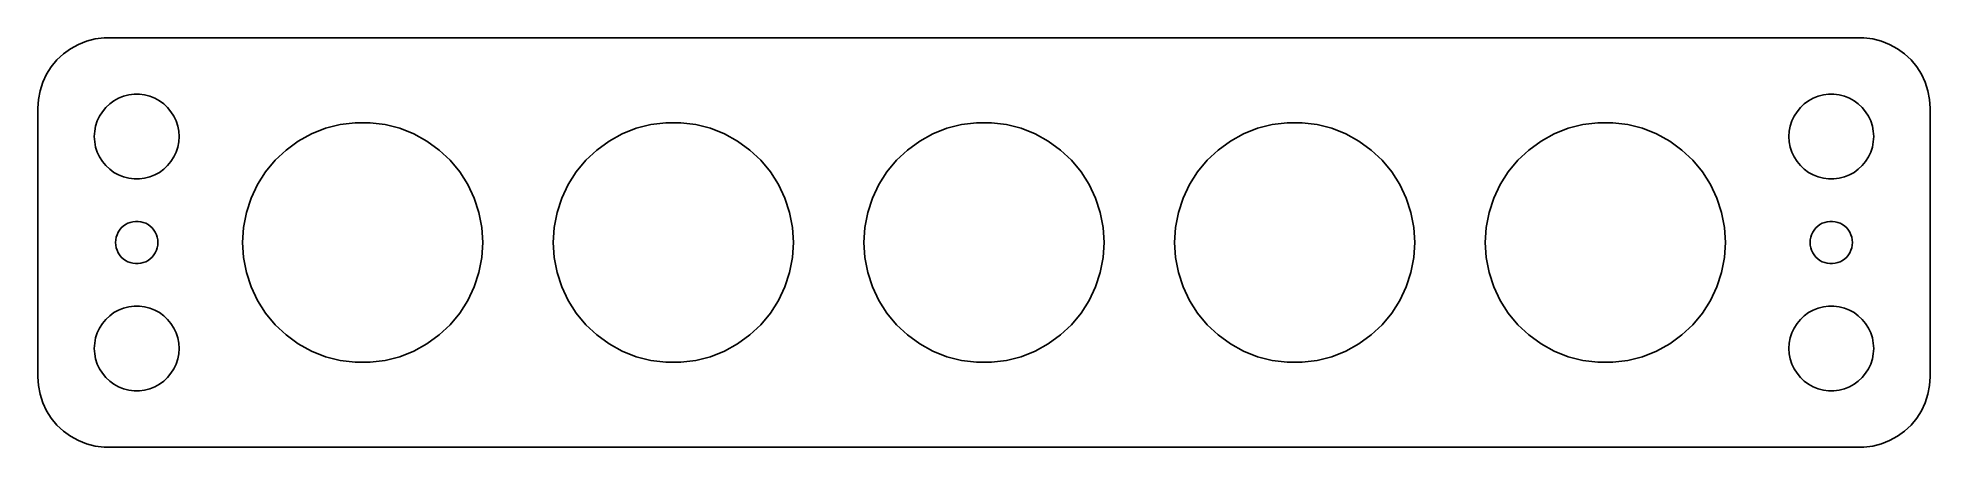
# Model space of a CAD drawing. Header units: metres. Extents: x -67 to 67, y 25 to 53.
import ezdxf

# ---------------------------------------------------------------- set-up
doc = ezdxf.new("R2010")
doc.units = ezdxf.units.M

msp = doc.modelspace()

# ---------------------------------------------------------------- linework, layer by layer
for p, q in [((-65.1871, 52.3526), (-65.6448, 51.9227)), ((-64.6791, 52.7216), (-65.1871, 52.3526)), ((-64.1289, 53.0241), (-64.6791, 52.7216)), ((-63.5451, 53.2553), (-64.1289, 53.0241)), ((-62.9369, 53.4114), (-63.5451, 53.2553)), ((-62.3139, 53.4901), (-62.9369, 53.4114)), ((62.3139, 53.4901), (-62.3139, 53.4901)), ((62.9369, 53.4114), (62.3139, 53.4901)), ((63.5451, 53.2553), (62.9369, 53.4114)), ((64.1289, 53.0241), (63.5451, 53.2553)), ((64.6791, 52.7216), (64.1289, 53.0241)), ((65.1871, 52.3526), (64.6791, 52.7216)), ((65.6448, 51.9227), (65.1871, 52.3526)), ((-66.0451, 51.4389), (-66.3815, 50.9088)), ((-65.6448, 51.9227), (-66.0451, 51.4389)), ((66.0451, 51.4389), (65.6448, 51.9227)), ((66.3815, 50.9088), (66.0451, 51.4389)), ((-66.8429, 49.7434), (-66.9606, 49.1267)), ((-66.6489, 50.3406), (-66.8429, 49.7434)), ((-66.3815, 50.9088), (-66.6489, 50.3406)), ((66.6489, 50.3406), (66.3815, 50.9088)), ((66.8429, 49.7434), (66.6489, 50.3406)), ((66.9606, 49.1267), (66.8429, 49.7434)), ((-66.9606, 49.1267), (-67, 48.5)), ((-67, 48.5), (-67, 29.5)), ((-62.6289, 47.9453), (-62.427, 48.2634)), ((-62.427, 48.2634), (-62.1869, 48.5536)), ((-62.1869, 48.5536), (-61.9123, 48.8115)), ((-61.9123, 48.8115), (-61.6075, 49.033)), ((-61.6075, 49.033), (-61.2773, 49.2145)), ((-61.2773, 49.2145), (-60.927, 49.3532)), ((-60.927, 49.3532), (-60.5621, 49.4469)), ((-60.5621, 49.4469), (-60.1884, 49.4941)), ((-60.1884, 49.4941), (-59.8116, 49.4941)), ((-59.8116, 49.4941), (-59.4379, 49.4469)), ((-59.4379, 49.4469), (-59.0729, 49.3532)), ((-59.0729, 49.3532), (-58.7227, 49.2145)), ((-58.7227, 49.2145), (-58.3925, 49.033)), ((-58.3925, 49.033), (-58.0877, 48.8115)), ((-58.0877, 48.8115), (-57.8131, 48.5536)), ((-57.8131, 48.5536), (-57.5729, 48.2634)), ((-57.5729, 48.2634), (-57.3711, 47.9453)), ((57.3711, 47.9453), (57.5729, 48.2634)), ((57.5729, 48.2634), (57.8131, 48.5536)), ((57.8131, 48.5536), (58.0877, 48.8115)), ((58.0877, 48.8115), (58.3925, 49.033)), ((58.3925, 49.033), (58.7227, 49.2145)), ((58.7227, 49.2145), (59.0729, 49.3532)), ((59.0729, 49.3532), (59.4379, 49.4469)), ((59.4379, 49.4469), (59.8116, 49.4941)), ((59.8116, 49.4941), (60.1884, 49.4941)), ((60.1884, 49.4941), (60.5621, 49.4469)), ((60.5621, 49.4469), (60.927, 49.3532)), ((60.927, 49.3532), (61.2773, 49.2145)), ((61.2773, 49.2145), (61.6075, 49.033)), ((61.6075, 49.033), (61.9123, 48.8115)), ((61.9123, 48.8115), (62.1869, 48.5536)), ((62.1869, 48.5536), (62.427, 48.2634)), ((62.427, 48.2634), (62.6289, 47.9453)), ((67, 48.5), (66.9606, 49.1267)), ((67, 29.5), (67, 48.5)), ((-62.9763, 46.876), (-62.9057, 47.2461)), ((-62.9057, 47.2461), (-62.7893, 47.6044)), ((-62.7893, 47.6044), (-62.6289, 47.9453)), ((-57.3711, 47.9453), (-57.2107, 47.6044)), ((-57.2107, 47.6044), (-57.0942, 47.2461)), ((-57.0942, 47.2461), (-57.0237, 46.876)), ((-47.6191, 46.691), (-46.6266, 47.084)), ((-46.6266, 47.084), (-45.5927, 47.3494)), ((-45.5927, 47.3494), (-44.5337, 47.4832)), ((-44.5337, 47.4832), (-43.4663, 47.4832)), ((-43.4663, 47.4832), (-42.4073, 47.3494)), ((-42.4073, 47.3494), (-41.3734, 47.084)), ((-41.3734, 47.084), (-40.3809, 46.691)), ((-25.6191, 46.691), (-24.6266, 47.084)), ((-24.6266, 47.084), (-23.5927, 47.3494)), ((-23.5927, 47.3494), (-22.5337, 47.4832)), ((-22.5337, 47.4832), (-21.4663, 47.4832)), ((-21.4663, 47.4832), (-20.4073, 47.3494)), ((-20.4073, 47.3494), (-19.3734, 47.084)), ((-19.3734, 47.084), (-18.3809, 46.691)), ((-3.61911, 46.691), (-2.62663, 47.084)), ((-2.62663, 47.084), (-1.59273, 47.3494)), ((-1.59273, 47.3494), (-0.53371, 47.4832)), ((-0.53371, 47.4832), (0.53371, 47.4832)), ((0.53371, 47.4832), (1.59273, 47.3494)), ((1.59273, 47.3494), (2.62663, 47.084)), ((2.62663, 47.084), (3.61911, 46.691)), ((18.3809, 46.691), (19.3734, 47.084)), ((19.3734, 47.084), (20.4073, 47.3494)), ((20.4073, 47.3494), (21.4663, 47.4832)), ((21.4663, 47.4832), (22.5337, 47.4832)), ((22.5337, 47.4832), (23.5927, 47.3494)), ((23.5927, 47.3494), (24.6266, 47.084)), ((24.6266, 47.084), (25.6191, 46.691)), ((40.3809, 46.691), (41.3734, 47.084)), ((41.3734, 47.084), (42.4073, 47.3494)), ((42.4073, 47.3494), (43.4663, 47.4832)), ((43.4663, 47.4832), (44.5337, 47.4832)), ((44.5337, 47.4832), (45.5927, 47.3494)), ((45.5927, 47.3494), (46.6266, 47.084)), ((46.6266, 47.084), (47.6191, 46.691)), ((57.0237, 46.876), (57.0942, 47.2461)), ((57.0942, 47.2461), (57.2107, 47.6044)), ((57.2107, 47.6044), (57.3711, 47.9453)), ((62.6289, 47.9453), (62.7893, 47.6044)), ((62.7893, 47.6044), (62.9057, 47.2461)), ((62.9057, 47.2461), (62.9763, 46.876)), ((-63, 46.5), (-62.9763, 46.876)), ((-62.9763, 46.124), (-63, 46.5)), ((-62.9057, 45.7539), (-62.9763, 46.124)), ((-62.7893, 45.3956), (-62.9057, 45.7539)), ((-57.0942, 45.7539), (-57.2107, 45.3956)), ((-57.0237, 46.124), (-57.0942, 45.7539)), ((-57.0237, 46.876), (-57, 46.5)), ((-57, 46.5), (-57.0237, 46.124)), ((-49.4181, 45.5494), (-48.5545, 46.1768)), ((-48.5545, 46.1768), (-47.6191, 46.691)), ((-40.3809, 46.691), (-39.4455, 46.1768)), ((-39.4455, 46.1768), (-38.5819, 45.5494)), ((-27.4181, 45.5494), (-26.5545, 46.1768)), ((-26.5545, 46.1768), (-25.6191, 46.691)), ((-18.3809, 46.691), (-17.4455, 46.1768)), ((-17.4455, 46.1768), (-16.5819, 45.5494)), ((-5.41809, 45.5494), (-4.55452, 46.1768)), ((-4.55452, 46.1768), (-3.61911, 46.691)), ((3.61911, 46.691), (4.55452, 46.1768)), ((4.55452, 46.1768), (5.41809, 45.5494)), ((16.5819, 45.5494), (17.4455, 46.1768)), ((17.4455, 46.1768), (18.3809, 46.691)), ((25.6191, 46.691), (26.5545, 46.1768)), ((26.5545, 46.1768), (27.4181, 45.5494)), ((38.5819, 45.5494), (39.4455, 46.1768)), ((39.4455, 46.1768), (40.3809, 46.691)), ((47.6191, 46.691), (48.5545, 46.1768)), ((48.5545, 46.1768), (49.4181, 45.5494)), ((57, 46.5), (57.0237, 46.876)), ((57.0237, 46.124), (57, 46.5)), ((57.0942, 45.7539), (57.0237, 46.124)), ((57.2107, 45.3956), (57.0942, 45.7539)), ((62.9057, 45.7539), (62.7893, 45.3956)), ((62.9763, 46.124), (62.9057, 45.7539)), ((62.9763, 46.876), (63, 46.5)), ((63, 46.5), (62.9763, 46.124)), ((-62.6289, 45.0547), (-62.7893, 45.3956)), ((-62.427, 44.7366), (-62.6289, 45.0547)), ((-62.1869, 44.4464), (-62.427, 44.7366)), ((-61.9123, 44.1884), (-62.1869, 44.4464)), ((-57.8131, 44.4464), (-58.0877, 44.1884)), ((-57.5729, 44.7366), (-57.8131, 44.4464)), ((-57.3711, 45.0547), (-57.5729, 44.7366)), ((-57.2107, 45.3956), (-57.3711, 45.0547)), ((-50.8766, 43.9962), (-50.1962, 44.8186)), ((-50.1962, 44.8186), (-49.4181, 45.5494)), ((-38.5819, 45.5494), (-37.8038, 44.8186)), ((-37.8038, 44.8186), (-37.1234, 43.9962)), ((-28.8766, 43.9962), (-28.1962, 44.8186)), ((-28.1962, 44.8186), (-27.4181, 45.5494)), ((-16.5819, 45.5494), (-15.8038, 44.8186)), ((-15.8038, 44.8186), (-15.1234, 43.9962)), ((-6.87663, 43.9962), (-6.19623, 44.8186)), ((-6.19623, 44.8186), (-5.41809, 45.5494)), ((5.41809, 45.5494), (6.19623, 44.8186)), ((6.19623, 44.8186), (6.87663, 43.9962)), ((15.1234, 43.9962), (15.8038, 44.8186)), ((15.8038, 44.8186), (16.5819, 45.5494)), ((27.4181, 45.5494), (28.1962, 44.8186)), ((28.1962, 44.8186), (28.8766, 43.9962)), ((37.1234, 43.9962), (37.8038, 44.8186)), ((37.8038, 44.8186), (38.5819, 45.5494)), ((49.4181, 45.5494), (50.1962, 44.8186)), ((50.1962, 44.8186), (50.8766, 43.9962)), ((57.3711, 45.0547), (57.2107, 45.3956)), ((57.5729, 44.7366), (57.3711, 45.0547)), ((57.8131, 44.4464), (57.5729, 44.7366)), ((58.0877, 44.1884), (57.8131, 44.4464)), ((62.1869, 44.4464), (61.9123, 44.1884)), ((62.427, 44.7366), (62.1869, 44.4464)), ((62.6289, 45.0547), (62.427, 44.7366)), ((62.7893, 45.3956), (62.6289, 45.0547)), ((-61.6075, 43.967), (-61.9123, 44.1884)), ((-61.2773, 43.7855), (-61.6075, 43.967)), ((-60.927, 43.6468), (-61.2773, 43.7855)), ((-60.5621, 43.5531), (-60.927, 43.6468)), ((-60.1884, 43.5059), (-60.5621, 43.5531)), ((-59.8116, 43.5059), (-60.1884, 43.5059)), ((-59.4379, 43.5531), (-59.8116, 43.5059)), ((-59.0729, 43.6468), (-59.4379, 43.5531)), ((-58.7227, 43.7855), (-59.0729, 43.6468)), ((-58.3925, 43.967), (-58.7227, 43.7855)), ((-58.0877, 44.1884), (-58.3925, 43.967)), ((-51.9031, 42.129), (-51.4486, 43.0949)), ((-51.4486, 43.0949), (-50.8766, 43.9962)), ((-37.1234, 43.9962), (-36.5514, 43.0949)), ((-36.5514, 43.0949), (-36.0969, 42.129)), ((-29.9031, 42.129), (-29.4486, 43.0949)), ((-29.4486, 43.0949), (-28.8766, 43.9962)), ((-15.1234, 43.9962), (-14.5514, 43.0949)), ((-14.5514, 43.0949), (-14.0969, 42.129)), ((-7.90309, 42.129), (-7.44859, 43.0949)), ((-7.44859, 43.0949), (-6.87663, 43.9962)), ((6.87663, 43.9962), (7.44859, 43.0949)), ((7.44859, 43.0949), (7.90309, 42.129)), ((14.0969, 42.129), (14.5514, 43.0949)), ((14.5514, 43.0949), (15.1234, 43.9962)), ((28.8766, 43.9962), (29.4486, 43.0949)), ((29.4486, 43.0949), (29.9031, 42.129)), ((36.0969, 42.129), (36.5514, 43.0949)), ((36.5514, 43.0949), (37.1234, 43.9962)), ((50.8766, 43.9962), (51.4486, 43.0949)), ((51.4486, 43.0949), (51.9031, 42.129)), ((58.3925, 43.967), (58.0877, 44.1884)), ((58.7227, 43.7855), (58.3925, 43.967)), ((59.0729, 43.6468), (58.7227, 43.7855)), ((59.4379, 43.5531), (59.0729, 43.6468)), ((59.8116, 43.5059), (59.4379, 43.5531)), ((60.1884, 43.5059), (59.8116, 43.5059)), ((60.5621, 43.5531), (60.1884, 43.5059)), ((60.927, 43.6468), (60.5621, 43.5531)), ((61.2773, 43.7855), (60.927, 43.6468)), ((61.6075, 43.967), (61.2773, 43.7855)), ((61.9123, 44.1884), (61.6075, 43.967)), ((-52.233, 41.1139), (-51.9031, 42.129)), ((-36.0969, 42.129), (-35.767, 41.1139)), ((-30.233, 41.1139), (-29.9031, 42.129)), ((-14.0969, 42.129), (-13.767, 41.1139)), ((-8.23296, 41.1139), (-7.90309, 42.129)), ((7.90309, 42.129), (8.23296, 41.1139)), ((13.767, 41.1139), (14.0969, 42.129)), ((29.9031, 42.129), (30.233, 41.1139)), ((35.767, 41.1139), (36.0969, 42.129)), ((51.9031, 42.129), (52.233, 41.1139)), ((-60.9561, 40.1558), (-60.8037, 40.2665)), ((-60.8037, 40.2665), (-60.6387, 40.3572)), ((-60.6387, 40.3572), (-60.4635, 40.4266)), ((-60.4635, 40.4266), (-60.2811, 40.4734)), ((-60.2811, 40.4734), (-60.0942, 40.497)), ((-60.0942, 40.497), (-59.9058, 40.497)), ((-59.9058, 40.497), (-59.7189, 40.4734)), ((-59.7189, 40.4734), (-59.5365, 40.4266)), ((-59.5365, 40.4266), (-59.3613, 40.3572)), ((-59.3613, 40.3572), (-59.1963, 40.2665)), ((-59.1963, 40.2665), (-59.0439, 40.1558)), ((-52.433, 40.0653), (-52.233, 41.1139)), ((-35.767, 41.1139), (-35.567, 40.0653)), ((-30.433, 40.0653), (-30.233, 41.1139)), ((-13.767, 41.1139), (-13.567, 40.0653)), ((-8.43297, 40.0653), (-8.23296, 41.1139)), ((8.23296, 41.1139), (8.43297, 40.0653)), ((13.567, 40.0653), (13.767, 41.1139)), ((30.233, 41.1139), (30.433, 40.0653)), ((35.567, 40.0653), (35.767, 41.1139)), ((52.233, 41.1139), (52.433, 40.0653)), ((59.0439, 40.1558), (59.1963, 40.2665)), ((59.1963, 40.2665), (59.3613, 40.3572)), ((59.3613, 40.3572), (59.5365, 40.4266)), ((59.5365, 40.4266), (59.7189, 40.4734)), ((59.7189, 40.4734), (59.9058, 40.497)), ((59.9058, 40.497), (60.0942, 40.497)), ((60.0942, 40.497), (60.2811, 40.4734)), ((60.2811, 40.4734), (60.4635, 40.4266)), ((60.4635, 40.4266), (60.6387, 40.3572)), ((60.6387, 40.3572), (60.8037, 40.2665)), ((60.8037, 40.2665), (60.9561, 40.1558)), ((-61.5, 39), (-61.4882, 39.188)), ((-61.4882, 38.812), (-61.5, 39)), ((-61.4882, 39.188), (-61.4529, 39.373)), ((-61.4529, 39.373), (-61.3947, 39.5522)), ((-61.3947, 39.5522), (-61.3145, 39.7226)), ((-61.3145, 39.7226), (-61.2135, 39.8817)), ((-61.2135, 39.8817), (-61.0934, 40.0268)), ((-61.0934, 40.0268), (-60.9561, 40.1558)), ((-59.0439, 40.1558), (-58.9065, 40.0268)), ((-58.9065, 40.0268), (-58.7865, 39.8817)), ((-58.7865, 39.8817), (-58.6855, 39.7226)), ((-58.6855, 39.7226), (-58.6053, 39.5522)), ((-58.6053, 39.5522), (-58.5471, 39.373)), ((-58.5471, 39.373), (-58.5118, 39.188)), ((-58.5118, 39.188), (-58.5, 39)), ((-58.5, 39), (-58.5118, 38.812)), ((-52.5, 39), (-52.433, 40.0653)), ((-52.433, 37.9347), (-52.5, 39)), ((-35.567, 40.0653), (-35.5, 39)), ((-35.5, 39), (-35.567, 37.9347)), ((-30.5, 39), (-30.433, 40.0653)), ((-30.433, 37.9347), (-30.5, 39)), ((-13.567, 40.0653), (-13.5, 39)), ((-13.5, 39), (-13.567, 37.9347)), ((-8.5, 39), (-8.43297, 40.0653)), ((-8.43297, 37.9347), (-8.5, 39)), ((8.43297, 40.0653), (8.5, 39)), ((8.5, 39), (8.43297, 37.9347)), ((13.5, 39), (13.567, 40.0653)), ((13.567, 37.9347), (13.5, 39)), ((30.433, 40.0653), (30.5, 39)), ((30.5, 39), (30.433, 37.9347)), ((35.5, 39), (35.567, 40.0653)), ((35.567, 37.9347), (35.5, 39)), ((52.433, 40.0653), (52.5, 39)), ((52.5, 39), (52.433, 37.9347)), ((58.5, 39), (58.5118, 39.188)), ((58.5118, 38.812), (58.5, 39)), ((58.5118, 39.188), (58.5471, 39.373)), ((58.5471, 39.373), (58.6053, 39.5522)), ((58.6053, 39.5522), (58.6855, 39.7226)), ((58.6855, 39.7226), (58.7865, 39.8817)), ((58.7865, 39.8817), (58.9065, 40.0268)), ((58.9065, 40.0268), (59.0439, 40.1558)), ((60.9561, 40.1558), (61.0934, 40.0268)), ((61.0934, 40.0268), (61.2135, 39.8817)), ((61.2135, 39.8817), (61.3145, 39.7226)), ((61.3145, 39.7226), (61.3947, 39.5522)), ((61.3947, 39.5522), (61.4529, 39.373)), ((61.4529, 39.373), (61.4882, 39.188)), ((61.4882, 39.188), (61.5, 39)), ((61.5, 39), (61.4882, 38.812)), ((-61.4529, 38.627), (-61.4882, 38.812)), ((-61.3947, 38.4478), (-61.4529, 38.627)), ((-61.3145, 38.2774), (-61.3947, 38.4478)), ((-61.2135, 38.1183), (-61.3145, 38.2774)), ((-61.0934, 37.9732), (-61.2135, 38.1183)), ((-60.9561, 37.8442), (-61.0934, 37.9732)), ((-60.8037, 37.7335), (-60.9561, 37.8442)), ((-60.6387, 37.6428), (-60.8037, 37.7335)), ((-60.4635, 37.5734), (-60.6387, 37.6428)), ((-60.2811, 37.5266), (-60.4635, 37.5734)), ((-60.0942, 37.503), (-60.2811, 37.5266)), ((-59.7189, 37.5266), (-59.9058, 37.503)), ((-59.5365, 37.5734), (-59.7189, 37.5266)), ((-59.3613, 37.6428), (-59.5365, 37.5734)), ((-59.1963, 37.7335), (-59.3613, 37.6428)), ((-59.0439, 37.8442), (-59.1963, 37.7335)), ((-58.9065, 37.9732), (-59.0439, 37.8442)), ((-58.7865, 38.1183), (-58.9065, 37.9732)), ((-58.6855, 38.2774), (-58.7865, 38.1183)), ((-58.6053, 38.4478), (-58.6855, 38.2774)), ((-58.5471, 38.627), (-58.6053, 38.4478)), ((-58.5118, 38.812), (-58.5471, 38.627)), ((-52.233, 36.8861), (-52.433, 37.9347)), ((-35.567, 37.9347), (-35.767, 36.8861)), ((-30.233, 36.8861), (-30.433, 37.9347)), ((-13.567, 37.9347), (-13.767, 36.8861)), ((-8.23296, 36.8861), (-8.43297, 37.9347)), ((8.43297, 37.9347), (8.23296, 36.8861)), ((13.767, 36.8861), (13.567, 37.9347)), ((30.433, 37.9347), (30.233, 36.8861)), ((35.767, 36.8861), (35.567, 37.9347)), ((52.433, 37.9347), (52.233, 36.8861)), ((58.5471, 38.627), (58.5118, 38.812)), ((58.6053, 38.4478), (58.5471, 38.627)), ((58.6855, 38.2774), (58.6053, 38.4478)), ((58.7865, 38.1183), (58.6855, 38.2774)), ((58.9065, 37.9732), (58.7865, 38.1183)), ((59.0439, 37.8442), (58.9065, 37.9732)), ((59.1963, 37.7335), (59.0439, 37.8442)), ((59.3613, 37.6428), (59.1963, 37.7335)), ((59.5365, 37.5734), (59.3613, 37.6428)), ((59.7189, 37.5266), (59.5365, 37.5734)), ((59.9058, 37.503), (59.7189, 37.5266)), ((60.2811, 37.5266), (60.0942, 37.503)), ((60.4635, 37.5734), (60.2811, 37.5266)), ((60.6387, 37.6428), (60.4635, 37.5734)), ((60.8037, 37.7335), (60.6387, 37.6428)), ((60.9561, 37.8442), (60.8037, 37.7335)), ((61.0934, 37.9732), (60.9561, 37.8442)), ((61.2135, 38.1183), (61.0934, 37.9732)), ((61.3145, 38.2774), (61.2135, 38.1183)), ((61.3947, 38.4478), (61.3145, 38.2774)), ((61.4529, 38.627), (61.3947, 38.4478)), ((61.4882, 38.812), (61.4529, 38.627)), ((-59.9058, 37.503), (-60.0942, 37.503)), ((-51.9031, 35.871), (-52.233, 36.8861)), ((-35.767, 36.8861), (-36.0969, 35.871)), ((-29.9031, 35.871), (-30.233, 36.8861)), ((-13.767, 36.8861), (-14.0969, 35.871)), ((-7.90309, 35.871), (-8.23296, 36.8861)), ((8.23296, 36.8861), (7.90309, 35.871)), ((14.0969, 35.871), (13.767, 36.8861)), ((30.233, 36.8861), (29.9031, 35.871)), ((36.0969, 35.871), (35.767, 36.8861)), ((52.233, 36.8861), (51.9031, 35.871)), ((60.0942, 37.503), (59.9058, 37.503)), ((-51.4486, 34.9051), (-51.9031, 35.871)), ((-50.8766, 34.0038), (-51.4486, 34.9051)), ((-36.5514, 34.9051), (-37.1234, 34.0038)), ((-36.0969, 35.871), (-36.5514, 34.9051)), ((-29.4486, 34.9051), (-29.9031, 35.871)), ((-28.8766, 34.0038), (-29.4486, 34.9051)), ((-14.5514, 34.9051), (-15.1234, 34.0038)), ((-14.0969, 35.871), (-14.5514, 34.9051)), ((-7.44859, 34.9051), (-7.90309, 35.871)), ((-6.87663, 34.0038), (-7.44859, 34.9051)), ((7.44859, 34.9051), (6.87663, 34.0038)), ((7.90309, 35.871), (7.44859, 34.9051)), ((14.5514, 34.9051), (14.0969, 35.871)), ((15.1234, 34.0038), (14.5514, 34.9051)), ((29.4486, 34.9051), (28.8766, 34.0038)), ((29.9031, 35.871), (29.4486, 34.9051)), ((36.5514, 34.9051), (36.0969, 35.871)), ((37.1234, 34.0038), (36.5514, 34.9051)), ((51.4486, 34.9051), (50.8766, 34.0038)), ((51.9031, 35.871), (51.4486, 34.9051)), ((-62.427, 33.2634), (-62.1869, 33.5536)), ((-62.1869, 33.5536), (-61.9123, 33.8116)), ((-61.9123, 33.8116), (-61.6075, 34.033)), ((-61.6075, 34.033), (-61.2773, 34.2145)), ((-61.2773, 34.2145), (-60.927, 34.3532)), ((-60.927, 34.3532), (-60.5621, 34.4469)), ((-60.5621, 34.4469), (-60.1884, 34.4941)), ((-60.1884, 34.4941), (-59.8116, 34.4941)), ((-59.8116, 34.4941), (-59.4379, 34.4469)), ((-59.4379, 34.4469), (-59.0729, 34.3532)), ((-59.0729, 34.3532), (-58.7227, 34.2145)), ((-58.7227, 34.2145), (-58.3925, 34.033)), ((-58.3925, 34.033), (-58.0877, 33.8116)), ((-58.0877, 33.8116), (-57.8131, 33.5536)), ((-57.8131, 33.5536), (-57.5729, 33.2634)), ((-50.1962, 33.1814), (-50.8766, 34.0038)), ((-37.1234, 34.0038), (-37.8038, 33.1814)), ((-28.1962, 33.1814), (-28.8766, 34.0038)), ((-15.1234, 34.0038), (-15.8038, 33.1814)), ((-6.19623, 33.1814), (-6.87663, 34.0038)), ((6.87663, 34.0038), (6.19623, 33.1814)), ((15.8038, 33.1814), (15.1234, 34.0038)), ((28.8766, 34.0038), (28.1962, 33.1814)), ((37.8038, 33.1814), (37.1234, 34.0038)), ((50.8766, 34.0038), (50.1962, 33.1814)), ((57.5729, 33.2634), (57.8131, 33.5536)), ((57.8131, 33.5536), (58.0877, 33.8116)), ((58.0877, 33.8116), (58.3925, 34.033)), ((58.3925, 34.033), (58.7227, 34.2145)), ((58.7227, 34.2145), (59.0729, 34.3532)), ((59.0729, 34.3532), (59.4379, 34.4469)), ((59.4379, 34.4469), (59.8116, 34.4941)), ((59.8116, 34.4941), (60.1884, 34.4941)), ((60.1884, 34.4941), (60.5621, 34.4469)), ((60.5621, 34.4469), (60.927, 34.3532)), ((60.927, 34.3532), (61.2773, 34.2145)), ((61.2773, 34.2145), (61.6075, 34.033)), ((61.6075, 34.033), (61.9123, 33.8116)), ((61.9123, 33.8116), (62.1869, 33.5536)), ((62.1869, 33.5536), (62.427, 33.2634)), ((-62.9763, 31.876), (-62.9057, 32.2461)), ((-62.9057, 32.2461), (-62.7893, 32.6044)), ((-62.7893, 32.6044), (-62.6289, 32.9453)), ((-62.6289, 32.9453), (-62.427, 33.2634)), ((-57.5729, 33.2634), (-57.3711, 32.9453)), ((-57.3711, 32.9453), (-57.2107, 32.6044)), ((-57.2107, 32.6044), (-57.0942, 32.2461)), ((-57.0942, 32.2461), (-57.0237, 31.876)), ((-49.4181, 32.4506), (-50.1962, 33.1814)), ((-48.5545, 31.8232), (-49.4181, 32.4506)), ((-38.5819, 32.4506), (-39.4455, 31.8232)), ((-37.8038, 33.1814), (-38.5819, 32.4506)), ((-27.4181, 32.4506), (-28.1962, 33.1814)), ((-26.5545, 31.8232), (-27.4181, 32.4506)), ((-16.5819, 32.4506), (-17.4455, 31.8232)), ((-15.8038, 33.1814), (-16.5819, 32.4506)), ((-5.41809, 32.4506), (-6.19623, 33.1814)), ((-4.55452, 31.8232), (-5.41809, 32.4506)), ((5.41809, 32.4506), (4.55452, 31.8232)), ((6.19623, 33.1814), (5.41809, 32.4506)), ((16.5819, 32.4506), (15.8038, 33.1814)), ((17.4455, 31.8232), (16.5819, 32.4506)), ((27.4181, 32.4506), (26.5545, 31.8232)), ((28.1962, 33.1814), (27.4181, 32.4506)), ((38.5819, 32.4506), (37.8038, 33.1814)), ((39.4455, 31.8232), (38.5819, 32.4506)), ((49.4181, 32.4506), (48.5545, 31.8232)), ((50.1962, 33.1814), (49.4181, 32.4506)), ((57.0237, 31.876), (57.0942, 32.2461)), ((57.0942, 32.2461), (57.2107, 32.6044)), ((57.2107, 32.6044), (57.3711, 32.9453)), ((57.3711, 32.9453), (57.5729, 33.2634)), ((62.427, 33.2634), (62.6289, 32.9453)), ((62.6289, 32.9453), (62.7893, 32.6044)), ((62.7893, 32.6044), (62.9057, 32.2461)), ((62.9057, 32.2461), (62.9763, 31.876)), ((-63, 31.5), (-62.9763, 31.876)), ((-62.9763, 31.124), (-63, 31.5)), ((-62.9057, 30.7539), (-62.9763, 31.124)), ((-57.0237, 31.124), (-57.0942, 30.7539)), ((-57.0237, 31.876), (-57, 31.5)), ((-57, 31.5), (-57.0237, 31.124)), ((-47.6191, 31.309), (-48.5545, 31.8232)), ((-46.6266, 30.916), (-47.6191, 31.309)), ((-45.5927, 30.6506), (-46.6266, 30.916)), ((-41.3734, 30.916), (-42.4073, 30.6506)), ((-40.3809, 31.309), (-41.3734, 30.916)), ((-39.4455, 31.8232), (-40.3809, 31.309)), ((-25.6191, 31.309), (-26.5545, 31.8232)), ((-24.6266, 30.916), (-25.6191, 31.309)), ((-23.5927, 30.6506), (-24.6266, 30.916)), ((-19.3734, 30.916), (-20.4073, 30.6506)), ((-18.3809, 31.309), (-19.3734, 30.916)), ((-17.4455, 31.8232), (-18.3809, 31.309)), ((-3.61911, 31.309), (-4.55452, 31.8232)), ((-2.62663, 30.916), (-3.61911, 31.309)), ((-1.59273, 30.6506), (-2.62663, 30.916)), ((2.62663, 30.916), (1.59273, 30.6506)), ((3.61911, 31.309), (2.62663, 30.916)), ((4.55452, 31.8232), (3.61911, 31.309)), ((18.3809, 31.309), (17.4455, 31.8232)), ((19.3734, 30.916), (18.3809, 31.309)), ((20.4073, 30.6506), (19.3734, 30.916)), ((24.6266, 30.916), (23.5927, 30.6506)), ((25.6191, 31.309), (24.6266, 30.916)), ((26.5545, 31.8232), (25.6191, 31.309)), ((40.3809, 31.309), (39.4455, 31.8232)), ((41.3734, 30.916), (40.3809, 31.309)), ((42.4073, 30.6506), (41.3734, 30.916)), ((46.6266, 30.916), (45.5927, 30.6506)), ((47.6191, 31.309), (46.6266, 30.916)), ((48.5545, 31.8232), (47.6191, 31.309)), ((57, 31.5), (57.0237, 31.876)), ((57.0237, 31.124), (57, 31.5)), ((57.0942, 30.7539), (57.0237, 31.124)), ((62.9763, 31.124), (62.9057, 30.7539)), ((62.9763, 31.876), (63, 31.5)), ((63, 31.5), (62.9763, 31.124)), ((-67, 29.5), (-66.9606, 28.8733)), ((-62.7893, 30.3956), (-62.9057, 30.7539)), ((-62.6289, 30.0547), (-62.7893, 30.3956)), ((-62.427, 29.7366), (-62.6289, 30.0547)), ((-62.1869, 29.4464), (-62.427, 29.7366)), ((-57.5729, 29.7366), (-57.8131, 29.4464)), ((-57.3711, 30.0547), (-57.5729, 29.7366)), ((-57.2107, 30.3956), (-57.3711, 30.0547)), ((-57.0942, 30.7539), (-57.2107, 30.3956)), ((-44.5337, 30.5168), (-45.5927, 30.6506)), ((-43.4663, 30.5168), (-44.5337, 30.5168)), ((-42.4073, 30.6506), (-43.4663, 30.5168)), ((-22.5337, 30.5168), (-23.5927, 30.6506)), ((-21.4663, 30.5168), (-22.5337, 30.5168)), ((-20.4073, 30.6506), (-21.4663, 30.5168)), ((-0.53371, 30.5168), (-1.59273, 30.6506)), ((0.53371, 30.5168), (-0.53371, 30.5168)), ((1.59273, 30.6506), (0.53371, 30.5168)), ((21.4663, 30.5168), (20.4073, 30.6506)), ((22.5337, 30.5168), (21.4663, 30.5168)), ((23.5927, 30.6506), (22.5337, 30.5168)), ((43.4663, 30.5168), (42.4073, 30.6506)), ((44.5337, 30.5168), (43.4663, 30.5168)), ((45.5927, 30.6506), (44.5337, 30.5168)), ((57.2107, 30.3956), (57.0942, 30.7539)), ((57.3711, 30.0547), (57.2107, 30.3956)), ((57.5729, 29.7366), (57.3711, 30.0547)), ((57.8131, 29.4464), (57.5729, 29.7366)), ((62.427, 29.7366), (62.1869, 29.4464)), ((62.6289, 30.0547), (62.427, 29.7366)), ((62.7893, 30.3956), (62.6289, 30.0547)), ((62.9057, 30.7539), (62.7893, 30.3956)), ((66.9606, 28.8733), (67, 29.5)), ((-66.9606, 28.8733), (-66.8429, 28.2566)), ((-66.8429, 28.2566), (-66.6489, 27.6594)), ((-61.9123, 29.1885), (-62.1869, 29.4464)), ((-61.6075, 28.967), (-61.9123, 29.1885)), ((-61.2773, 28.7855), (-61.6075, 28.967)), ((-60.927, 28.6468), (-61.2773, 28.7855)), ((-60.5621, 28.5531), (-60.927, 28.6468)), ((-60.1884, 28.5059), (-60.5621, 28.5531)), ((-59.8116, 28.5059), (-60.1884, 28.5059)), ((-59.4379, 28.5531), (-59.8116, 28.5059)), ((-59.0729, 28.6468), (-59.4379, 28.5531)), ((-58.7227, 28.7855), (-59.0729, 28.6468)), ((-58.3925, 28.967), (-58.7227, 28.7855)), ((-58.0877, 29.1885), (-58.3925, 28.967)), ((-57.8131, 29.4464), (-58.0877, 29.1885)), ((58.0877, 29.1885), (57.8131, 29.4464)), ((58.3925, 28.967), (58.0877, 29.1885)), ((58.7227, 28.7855), (58.3925, 28.967)), ((59.0729, 28.6468), (58.7227, 28.7855)), ((59.4379, 28.5531), (59.0729, 28.6468)), ((59.8116, 28.5059), (59.4379, 28.5531)), ((60.1884, 28.5059), (59.8116, 28.5059)), ((60.5621, 28.5531), (60.1884, 28.5059)), ((60.927, 28.6468), (60.5621, 28.5531)), ((61.2773, 28.7855), (60.927, 28.6468)), ((61.6075, 28.967), (61.2773, 28.7855)), ((61.9123, 29.1885), (61.6075, 28.967)), ((62.1869, 29.4464), (61.9123, 29.1885)), ((66.6489, 27.6594), (66.8429, 28.2566)), ((66.8429, 28.2566), (66.9606, 28.8733)), ((-66.6489, 27.6594), (-66.3815, 27.0912)), ((-66.3815, 27.0912), (-66.0451, 26.5611)), ((66.0451, 26.5611), (66.3815, 27.0912)), ((66.3815, 27.0912), (66.6489, 27.6594)), ((-66.0451, 26.5611), (-65.6448, 26.0773)), ((-65.6448, 26.0773), (-65.1871, 25.6474)), ((-65.1871, 25.6474), (-64.6791, 25.2784)), ((64.6791, 25.2784), (65.1871, 25.6474)), ((65.1871, 25.6474), (65.6448, 26.0773)), ((65.6448, 26.0773), (66.0451, 26.5611)), ((-64.6791, 25.2784), (-64.1289, 24.9759)), ((-64.1289, 24.9759), (-63.5451, 24.7447)), ((-63.5451, 24.7447), (-62.9369, 24.5886)), ((-62.9369, 24.5886), (-62.3139, 24.5099)), ((-62.3139, 24.5099), (62.3139, 24.5099)), ((62.3139, 24.5099), (62.9369, 24.5886)), ((62.9369, 24.5886), (63.5451, 24.7447)), ((63.5451, 24.7447), (64.1289, 24.9759)), ((64.1289, 24.9759), (64.6791, 25.2784))]:
    msp.add_line(p, q)

doc.saveas('drawing.dxf')
